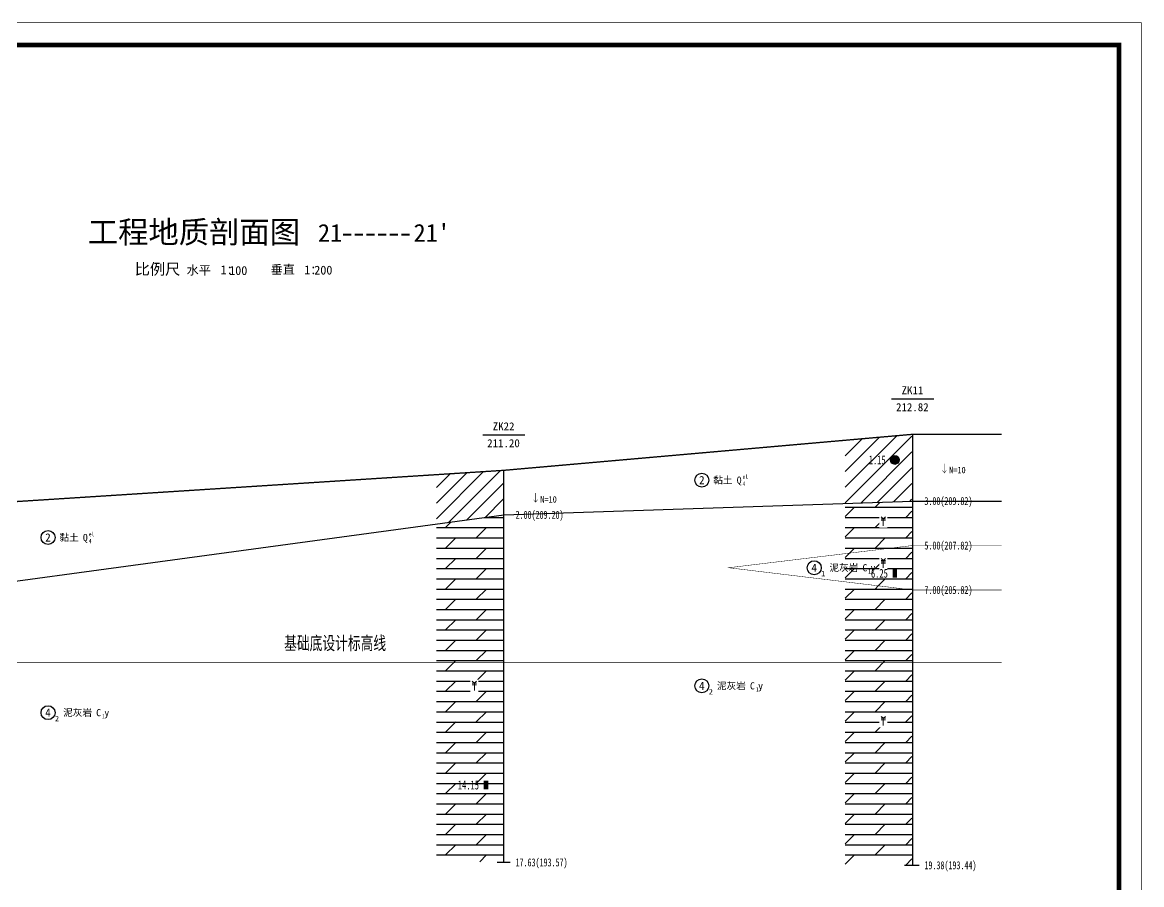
# Model space of a CAD drawing. Header units: millimetres. Extents: x -255 to 9196, y 129 to 426.
# Drawn here: x 8943.8 to 9195.6, y 232.5 to 426.4 of the extents above; entities that cross this region are included whole.
import ezdxf
from ezdxf.enums import TextEntityAlignment as Align

# ---------------------------------------------------------------- set-up
doc = ezdxf.new("R2010")
doc.units = ezdxf.units.MM
doc.linetypes.add('sx', pattern=[10, 5, 0, 5, 0])
for name, color, linetype in [('GiCAD_PouMian', 7, 'Continuous'), ('GICAD_QUYANG', 7, 'Continuous'), ('地质-图框', 7, 'Continuous'), ('地质-地层符号', 3, 'Continuous'), ('地质-地层线', 7, 'Continuous'), ('地质-地面线', 7, 'Continuous'), ('地质-填充花纹', 4, 'Continuous'), ('地质-文字', 7, 'Continuous'), ('地质-标贯', 7, 'Continuous'), ('地质-钻孔', 7, 'Continuous')]:
    doc.layers.add(name, color=color, linetype=linetype)
doc.layers.add('不打印', color=7, linetype='Continuous', plot=False)
doc.styles.add('BG_ST', font='', dxfattribs={"width": 0.7})
doc.styles.add('LZ_FONTS_FS', font='simfang.ttf', dxfattribs={"width": 0.7})
doc.styles.add('LZ_PMT_LINE', font='', dxfattribs={"height": 2})
doc.styles.get("Standard").update_dxf_attribs({"font": 'simfang.ttf', "height": 2.5})
doc.styles.add('地层编号', font='', dxfattribs={"width": 0.7, "height": 1.85})
doc.styles.add('层底标注', font='', dxfattribs={"width": 0.7, "height": 1.8})
doc.styles.add('岩土名称', font='simfang.ttf', dxfattribs={"width": 0.7, "height": 1.55})
doc.styles.add('时代', font='', dxfattribs={"width": 0.7, "height": 1.6})
doc.styles.add('标贯动探', font='', dxfattribs={"width": 0.7, "height": 1.45})
doc.styles.add('标题', font='simfang.ttf', dxfattribs={"width": 0.7, "height": 8})
doc.styles.add('钻孔标注', font='', dxfattribs={"width": 0.7, "height": 1.8})
doc.styles.get('BG_ST').set_extended_font_data('SimSun')
doc.styles.get('LZ_PMT_LINE').set_extended_font_data('SimSun')
doc.styles.get('地层编号').set_extended_font_data('FangSong_GB2312')
doc.styles.get('层底标注').set_extended_font_data('FangSong_GB2312')
doc.styles.get('时代').set_extended_font_data('FangSong_GB2312')
doc.styles.get('标贯动探').set_extended_font_data('FangSong_GB2312')
doc.styles.get('钻孔标注').set_extended_font_data('FangSong_GB2312')
doc.linetypes.add('bzhjcx', pattern='A,0.001,[2,XX1.shx,S=1,R=0,X=1,Y=0],-2', length=2.001)
doc.linetypes.add('swx', pattern='A,7,-1.5,["●",LZ_PMT_LINE,S=0.05,R=0,X=0,Y=0],-1.5', length=10)
pattern_1 = [(0, (0, 0), (0, 2.3), []), (45, (0, 0), (4e-16, 4.5999997), [3.252691, -6.5053825])]
pattern_2 = [(45, (0, 0), (-1.76776695, 1.76776695), [])]

# ---------------------------------------------------------------- blocks, each defined once
blk = doc.blocks.new('FHzhong.dwg')
at = {"color": 1, "lineweight": 0}
for p, q in [((1.06, 1.62), (0.57, 2.04)), ((0.57, 1.62), (1.53, 1.62)), ((0.57, 1.25), (1.53, 1.25)), ((1.05, 0), (1.05, 1.62)), ((1.06, 1.62), (1.53, 2.04))]:
    blk.add_line(p, q, dxfattribs=at)
blk = doc.blocks.new('WipeoutBlock')
blk.add_wipeout([(0, 0), (0, 1), (1, 1), (1, 0)])
blk = doc.blocks.new('FHqiang.dwg')
at = {"color": 1, "lineweight": 0}
for p, q in [((1.06, 1.62), (0.57, 2.04)), ((0.57, 1.62), (1.53, 1.62)), ((0.57, 1.32), (1.53, 1.32)), ((0.57, 1.02), (1.53, 1.02)), ((1.05, 0), (1.05, 1.62)), ((1.06, 1.62), (1.53, 2.04))]:
    blk.add_line(p, q, dxfattribs=at)
blk = doc.blocks.new('gkqy_yan.dwg不标1', base_point=(0, -1))
at = {"color": 1}
blk.add_solid([(-0.5, -2), (-0.5, 0), (0.5, -2), (0.5, 0)], dxfattribs=at)
blk = doc.blocks.new('gkqy_yuan.dwg不标1')
at = {"layer": 'GiCAD_PouMian'}
h = blk.add_hatch(color=1, dxfattribs=at)
edge = h.paths.add_edge_path()
edge.add_arc((0, 0), 1, 0, 360)
at = {"layer": 'GICAD_QUYANG', "color": 1}
blk.add_circle((0, 0), 1, dxfattribs=at)
blk = doc.blocks.new('gkbgfh')
at = {"linetype": 'Continuous'}
blk.add_wipeout([(-0.23, -0.2), (1.12, -0.2), (1.12, 2.33), (-0.23, 2.33)], dxfattribs=at).dxf.layer = '地质-标贯'
at = {"color": 1, "const_width": 0.1}
for points in [[(0.01, 0.61), (0.46, 0.08), (0.88, 0.64)], [(0.46, 2.13), (0.46, 0.08)]]:
    blk.add_lwpolyline(points, dxfattribs=at)

msp = doc.modelspace()

# ---------------------------------------------------------------- hatches: boundary and pattern name
at = {"layer": '地质-填充花纹', "linetype": 'Continuous'}
h = msp.add_hatch(dxfattribs=at)
h.set_pattern_fill('GKNXT', scale=0.5, style=0, pattern_type=2)
h.set_pattern_definition(pattern_2)
h.paths.add_polyline_path([(9143.91, 318.79), (9128.91, 318.28), (9128.91, 332.46), (9143.91, 333.78)])
h = msp.add_hatch(dxfattribs=at)
h.set_pattern_fill('GKNXT', scale=0.5, style=0, pattern_type=2)
h.set_pattern_definition(pattern_2)
h.paths.add_polyline_path([(9051.94, 315.67), (9036.94, 313.63), (9036.94, 324.72), (9051.94, 325.68)])
h = msp.add_hatch(dxfattribs=at)
h.set_pattern_fill('GKNHY1', scale=0.5, style=0, pattern_type=2)
h.set_pattern_definition(pattern_1)
h.paths.add_polyline_path([(9143.91, 308.77), (9128.91, 306.96), (9128.91, 318.28), (9143.91, 318.79)])
h = msp.add_hatch(dxfattribs=at)
h.set_pattern_fill('GKNHY1', scale=0.5, style=0, pattern_type=2)
h.set_pattern_definition(pattern_1)
h.paths.add_polyline_path([(9051.94, 237.54), (9036.94, 237.97), (9036.94, 313.63), (9051.94, 315.67)])
h = msp.add_hatch(dxfattribs=at)
h.set_pattern_fill('GKNHY1', scale=0.5, style=0, pattern_type=2)
h.set_pattern_definition(pattern_1)
h.paths.add_polyline_path([(9143.91, 298.81), (9128.91, 300.62), (9128.91, 306.96), (9143.91, 308.77)])
h = msp.add_hatch(dxfattribs=at)
h.set_pattern_fill('GKNHY1', scale=0.5, style=0, pattern_type=2)
h.set_pattern_definition(pattern_1)
h.paths.add_polyline_path([(9143.91, 298.81), (9143.91, 236.89), (9128.91, 237), (9128.91, 300.62)])

# ---------------------------------------------------------------- linework, layer by layer
at = {"lineweight": 40, "elevation": -12.5}
for points in [[(9015.99, 378.73), (9017.74, 378.73)], [(9018.61, 378.73), (9020.36, 378.73)], [(9021.23, 378.73), (9022.99, 378.73)], [(9023.86, 378.73), (9025.61, 378.73)], [(9026.48, 378.73), (9028.24, 378.73)], [(9029.11, 378.73), (9030.86, 378.73)]]:
    msp.add_lwpolyline(points, dxfattribs=at)
at = {"color": 6, "linetype": 'swx', "const_width": 0.2, "flags": 128}
msp.add_lwpolyline([(8829.93, 282.44), (9164.06, 282.44)], dxfattribs=at)
at = {"layer": '地质-地层符号', "color": 7, "linetype": 'Continuous'}
for centre in [(9096.64, 323.49), (8949.57, 310.59), (9121.93, 303.79), (9096.64, 277.23), (8949.57, 271.2)]:
    msp.add_ellipse(centre, major_axis=(0, 1.57), ratio=1, dxfattribs=at)
at = {"layer": '地质-地层线', "color": 4, "linetype": 'bzhjcx', "flags": 128}
msp.add_lwpolyline([(8829.92, 288.24), (8849.92, 288.24), (9052.09, 315.69), (9144.06, 318.79), (9164.06, 318.79)], dxfattribs=at)
at = {"layer": '地质-地层线', "color": 2, "const_width": 0.1, "flags": 128}
msp.add_lwpolyline([(9164.06, 298.79), (9144.06, 298.79), (9102.67, 303.79), (9144.06, 308.79), (9164.06, 308.79)], dxfattribs=at)
at = {"layer": '地质-地面线', "color": 3, "linetype": 'Continuous', "const_width": 0.3}
msp.add_lwpolyline([(8829.92, 312.74), (8849.92, 312.74), (9052.09, 325.69), (9144.06, 333.79), (9164.06, 333.79)], dxfattribs=at)
at = {"layer": '地质-钻孔', "color": 7, "linetype": 'Continuous'}
for p, q in [((9139.32, 341.79), (9148.79, 341.79)), ((9047.35, 333.69), (9056.83, 333.69))]:
    msp.add_line(p, q, dxfattribs=at)
at = {"layer": '地质-钻孔', "color": 7, "linetype": 'sx', "const_width": 0.3, "flags": 128}
for points in [[(9144.06, 333.79), (9144.06, 236.89)], [(9052.09, 325.69), (9052.09, 237.54)]]:
    msp.add_lwpolyline(points, dxfattribs=at)
at = {"layer": '地质-钻孔', "color": 7, "linetype": 'Continuous', "const_width": 0.3, "flags": 128}
for points in [[(9050.59, 237.54), (9053.59, 237.54)], [(9142.56, 236.89), (9145.56, 236.89)]]:
    msp.add_lwpolyline(points, dxfattribs=at)

# ---------------------------------------------------------------- block references
at = {"layer": 'GICAD_QUYANG', "linetype": 'Continuous'}
for name, p in [('gkqy_yuan.dwg不标1', (9140.06, 328.04)), ('gkqy_yan.dwg不标1', (9048.09, 254.94))]:
    msp.add_blockref(name, p, dxfattribs=at)

# ---------------------------------------------------------------- texts
at = {"style": 'LZ_FONTS_FS'}
msp.add_text('21', height=4, dxfattribs=at).set_placement((9015.73, 377.09, -12.5), align=Align.RIGHT)
for s, height, p in [("21'", 4, (9031.8, 377.1, -12.5)), ('比例尺', 2.5, (8969.08, 369.69, -12.5)), ('水平', 2, (8980.75, 369.71, -12.5)), ('1：', 2, (8988.4, 369.78, -12.5)), ('100', 2, (8990.32, 369.62, -12.5)), ('垂直', 2, (8999.64, 369.86, -12.5)), ('1：', 2, (9007.21, 369.77, -12.5)), ('200', 2, (9009.46, 369.71, -12.5))]:
    msp.add_text(s, height=height, dxfattribs=at).set_placement(p)
at = {"linetype": 'Continuous', "style": 'BG_ST', "width": 0.7}
msp.add_text('基础底设计标高线', height=3, dxfattribs=at).set_placement((9002.7, 284.44), align=Align.BOTTOM_LEFT)
at = {"layer": 'GiCAD_PouMian', "color": 7, "style": '标题'}
msp.add_text('工程地质剖面图', height=5, dxfattribs=at).set_placement((8958.52, 376.77))
at = {"layer": 'GICAD_QUYANG', "color": 1, "linetype": 'Continuous', "width": 0.7}
for s, p in [('1.15', (9134.18, 327.04)), ('14.15', (9041.75, 253.94))]:
    msp.add_text(s, height=2, dxfattribs=at).set_placement(p)
at = {"layer": '地质-地层符号', "color": 7, "linetype": 'Continuous'}
for s, height, style, p in [('2', 1.85, '地层编号', (9096, 322.57)), ('黏土', 1.55, '岩土名称', (9099.2, 322.72)), ('Q', 1.6, '时代', (9104.49, 322.69)), ('2', 1.85, '地层编号', (8948.93, 309.67)), ('黏土', 1.55, '岩土名称', (8952.13, 309.82)), ('Q', 1.6, '时代', (8957.42, 309.79)), ('4', 1.85, '地层编号', (9121.29, 302.87)), ('泥灰岩', 1.55, '岩土名称', (9125.33, 303.02)), ('1', 1.2, '地层编号', (9123.49, 301.87)), ('C', 1.6, '时代', (9132.76, 302.99)), ('4', 1.85, '地层编号', (9096, 276.3)), ('泥灰岩', 1.55, '岩土名称', (9100.03, 276.45)), ('C', 1.6, '时代', (9107.47, 276.43)), ('y', 1.6, '时代', (9109.31, 276.43)), ('2', 1.2, '地层编号', (9098.2, 275.3)), ('4', 1.85, '地层编号', (8948.93, 270.28)), ('泥灰岩', 1.55, '岩土名称', (8952.97, 270.43)), ('C', 1.6, '时代', (8960.4, 270.4)), ('2', 1.2, '地层编号', (8951.13, 269.28)), ('y', 1.6, '时代', (8962.24, 270.4))]:
    msp.add_text(s, height=height, dxfattribs=dict(at, style=style)).set_placement(p)
at = {"layer": '地质-地层符号', "color": 7, "linetype": 'Continuous', "style": '时代', "width": 0.8}
for s, p in [('4', (9105.8, 322.19)), ('el', (9105.8, 323.76)), ('4', (8958.73, 309.29)), ('el', (8958.73, 310.86)), ('1', (9134.07, 302.49)), ('1', (9108.78, 275.93)), ('1', (8961.71, 269.9))]:
    msp.add_text(s, height=0.96, dxfattribs=at).set_placement(p)
at = {"layer": '地质-文字', "color": 7, "linetype": 'Continuous', "style": '层底标注', "width": 0.7}
for s, p in [('3.00(209.82)', (9146.71, 317.89)), ('2.00(209.20)', (9054.74, 314.79)), ('5.00(207.82)', (9146.71, 307.89)), ('7.00(205.82)', (9146.71, 297.89)), ('17.63(193.57)', (9054.74, 236.64)), ('19.38(193.44)', (9146.71, 235.99))]:
    msp.add_text(s, height=1.8, dxfattribs=at).set_placement(p)
at = {"layer": '地质-标贯', "color": 6, "linetype": 'Continuous', "style": '标贯动探', "width": 0.9}
for p in [(9152.26, 325.04), (9060.29, 318.44)]:
    msp.add_text('N=10', height=1.45, dxfattribs=at).set_placement(p)
at = {"layer": '地质-钻孔', "color": 7, "linetype": 'Continuous', "style": '钻孔标注'}
for s, p in [('ZK11', (9141.57, 342.79)), ('212.82', (9140.32, 338.99)), ('ZK22', (9049.6, 334.69)), ('211.20', (9048.35, 330.89))]:
    msp.add_text(s, height=1.8, dxfattribs=at).set_placement(p)

# ---------------------------------------------------------------- next in the draw order: block references
at = {"layer": '地质-填充花纹', "linetype": 'Continuous', "xscale": 1.762031016555556, "yscale": 2.838761826268114}
for p in [(9136.57, 312.8), (9136.57, 303.39), (9044.6, 275.81), (9136.57, 267.93)]:
    msp.add_blockref('WipeoutBlock', p, dxfattribs=at)

# ---------------------------------------------------------------- next in the draw order: linework, layer by layer
at = {"layer": '不打印', "linetype": 'Continuous', "const_width": 0.15}
msp.add_lwpolyline([(8775.49, 129.34), (9195.49, 129.34), (9195.49, 426.34), (8775.49, 426.34), (8775.49, 129.34)], dxfattribs=at)
at = {"layer": '地质-图框', "linetype": 'Continuous', "const_width": 1}
msp.add_lwpolyline([(8780.49, 134.34), (9190.49, 134.34), (9190.49, 421.34), (8780.49, 421.34), (8780.49, 134.34), (9190.49, 134.34)], dxfattribs=at)

# ---------------------------------------------------------------- next in the draw order: block references
at = {"layer": 'GICAD_QUYANG', "linetype": 'Continuous'}
msp.add_blockref('gkqy_yan.dwg不标1', (9140.06, 302.54), dxfattribs=at)
at = {"layer": '地质-填充花纹', "linetype": 'Continuous'}
for name, p in [('FHzhong.dwg', (9136.41, 313.2)), ('FHqiang.dwg', (9136.41, 303.79)), ('FHzhong.dwg', (9044.44, 276.21)), ('FHzhong.dwg', (9136.41, 268.33))]:
    msp.add_blockref(name, p, dxfattribs=at)

# ---------------------------------------------------------------- next in the draw order: texts
at = {"layer": 'GICAD_QUYANG', "color": 1, "linetype": 'Continuous', "width": 0.7}
msp.add_text('6.25', height=2, dxfattribs=at).set_placement((9134.68, 301.54))
at = {"layer": '地质-地层符号', "color": 7, "linetype": 'Continuous', "style": '时代'}
msp.add_text('y', height=1.6, dxfattribs=at).set_placement((9134.6, 302.99))

# ---------------------------------------------------------------- next in the draw order: block references
at = {"layer": '地质-标贯', "color": 7, "linetype": 'Continuous'}
for p in [(9150.76, 325.04), (9058.79, 318.44)]:
    msp.add_blockref('gkbgfh', p, dxfattribs=at)

doc.saveas('drawing.dxf')
